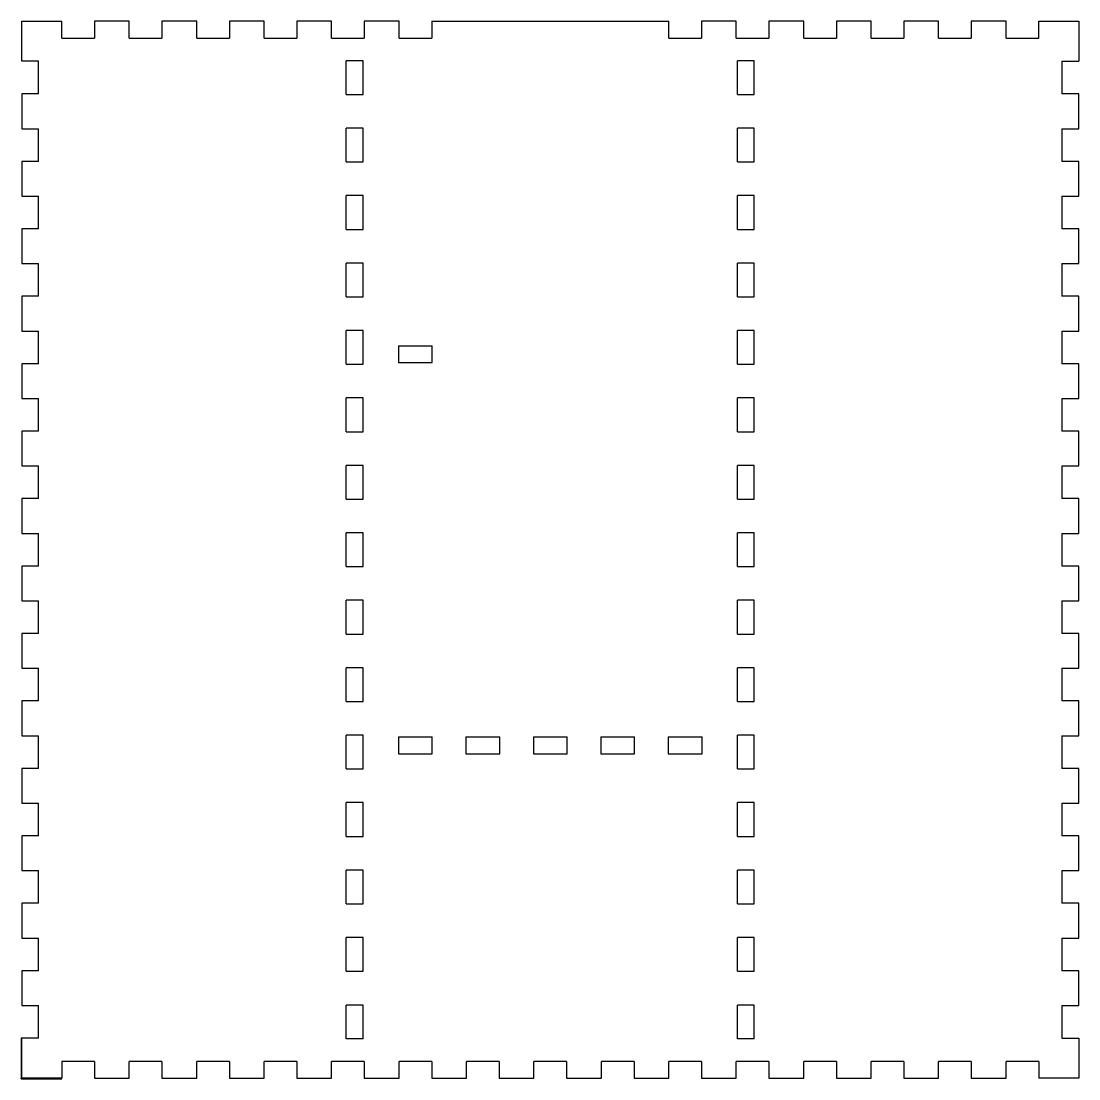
# Model space of a CAD drawing. Header units: millimetres. Extents: x -201 to 2280, y -214 to 290.
# Drawn here: x -135.15 to -127.31, y 282.36 to 290.2 of the extents above; entities that cross this region are included whole.
import ezdxf

# ---------------------------------------------------------------- set-up
doc = ezdxf.new("R2010")
doc.units = ezdxf.units.MM

msp = doc.modelspace()

# ---------------------------------------------------------------- linework, layer by layer
for p, q in [((-135.1465, 289.9017), (-135.1465, 290.199)), ((-135.1465, 290.199), (-134.8492, 290.199)), ((-134.8492, 290.074), (-134.8492, 290.199)), ((-134.3492, 290.199), (-134.6072, 290.199)), ((-134.6072, 290.199), (-134.6072, 290.074)), ((-134.3492, 290.074), (-134.3492, 290.199)), ((-133.8492, 290.199), (-134.1072, 290.199)), ((-134.1072, 290.199), (-134.1072, 290.074)), ((-133.8492, 290.074), (-133.8492, 290.199)), ((-133.3492, 290.199), (-133.6072, 290.199)), ((-133.6072, 290.199), (-133.6072, 290.074)), ((-133.3492, 290.074), (-133.3492, 290.199)), ((-132.8492, 290.199), (-133.1072, 290.199)), ((-133.1072, 290.199), (-133.1072, 290.074)), ((-132.8492, 290.074), (-132.8492, 290.199)), ((-132.3492, 290.199), (-132.6072, 290.199)), ((-132.6072, 290.199), (-132.6072, 290.074)), ((-132.3492, 290.074), (-132.3492, 290.199)), ((-132.1072, 290.199), (-132.1072, 290.074)), ((-132.1072, 290.199), (-130.3492, 290.199)), ((-130.3492, 290.074), (-130.3492, 290.199)), ((-129.8492, 290.199), (-130.1072, 290.199)), ((-130.1072, 290.199), (-130.1072, 290.074)), ((-129.8492, 290.074), (-129.8492, 290.199)), ((-129.3492, 290.199), (-129.6072, 290.199)), ((-129.6072, 290.199), (-129.6072, 290.074)), ((-129.3492, 290.074), (-129.3492, 290.199)), ((-128.8492, 290.199), (-129.1072, 290.199)), ((-129.1072, 290.199), (-129.1072, 290.074)), ((-128.8492, 290.074), (-128.8492, 290.199)), ((-128.3492, 290.199), (-128.6072, 290.199)), ((-128.6072, 290.199), (-128.6072, 290.074)), ((-128.3492, 290.074), (-128.3492, 290.199)), ((-127.8492, 290.199), (-128.1072, 290.199)), ((-128.1072, 290.199), (-128.1072, 290.074)), ((-127.8492, 290.074), (-127.8492, 290.199)), ((-127.6072, 290.074), (-127.6072, 290.199)), ((-127.6072, 290.199), (-127.3099, 290.199)), ((-127.3099, 290.199), (-127.3099, 289.9017)), ((-134.8492, 290.074), (-134.6072, 290.074)), ((-134.3492, 290.074), (-134.1072, 290.074)), ((-133.8492, 290.074), (-133.6072, 290.074)), ((-133.3492, 290.074), (-133.1072, 290.074)), ((-132.8492, 290.074), (-132.6072, 290.074)), ((-132.3492, 290.074), (-132.1072, 290.074)), ((-130.3492, 290.074), (-130.1072, 290.074)), ((-129.8492, 290.074), (-129.6072, 290.074)), ((-129.3492, 290.074), (-129.1072, 290.074)), ((-128.8492, 290.074), (-128.6072, 290.074)), ((-128.3492, 290.074), (-128.1072, 290.074)), ((-127.8492, 290.074), (-127.6072, 290.074)), ((-135.0215, 289.9017), (-135.1465, 289.9017)), ((-135.0215, 289.6597), (-135.0215, 289.9017)), ((-132.6155, 289.9057), (-132.7405, 289.9057)), ((-132.7405, 289.6557), (-132.7405, 289.9057)), ((-132.6155, 289.6557), (-132.6155, 289.9057)), ((-129.7159, 289.9057), (-129.8409, 289.9057)), ((-129.8409, 289.6557), (-129.8409, 289.9057)), ((-129.7159, 289.6557), (-129.7159, 289.9057)), ((-127.4349, 289.9017), (-127.4349, 289.6597)), ((-127.4349, 289.9017), (-127.3099, 289.9017)), ((-135.0215, 289.6597), (-135.1465, 289.6597)), ((-135.1465, 289.6597), (-135.1465, 289.4017)), ((-132.7405, 289.6557), (-132.6155, 289.6557)), ((-129.8409, 289.6557), (-129.7159, 289.6557)), ((-127.3099, 289.6597), (-127.4349, 289.6597)), ((-127.3099, 289.4017), (-127.3099, 289.6597)), ((-135.1465, 289.4017), (-135.0215, 289.4017)), ((-135.0215, 289.1597), (-135.0215, 289.4017)), ((-132.6155, 289.4057), (-132.7405, 289.4057)), ((-132.7405, 289.1557), (-132.7405, 289.4057)), ((-132.6155, 289.1557), (-132.6155, 289.4057)), ((-129.7159, 289.4057), (-129.8409, 289.4057)), ((-129.8409, 289.1557), (-129.8409, 289.4057)), ((-129.7159, 289.1557), (-129.7159, 289.4057)), ((-127.4349, 289.4017), (-127.4349, 289.1597)), ((-127.4349, 289.4017), (-127.3099, 289.4017)), ((-135.0215, 289.1597), (-135.1465, 289.1597)), ((-135.1465, 289.1597), (-135.1465, 288.9017)), ((-132.7405, 289.1557), (-132.6155, 289.1557)), ((-129.8409, 289.1557), (-129.7159, 289.1557)), ((-127.3099, 289.1597), (-127.4349, 289.1597)), ((-127.3099, 288.9017), (-127.3099, 289.1597)), ((-135.1465, 288.9017), (-135.0215, 288.9017)), ((-135.0215, 288.6597), (-135.0215, 288.9017)), ((-132.6155, 288.9057), (-132.7405, 288.9057)), ((-132.7405, 288.6557), (-132.7405, 288.9057)), ((-132.6155, 288.6557), (-132.6155, 288.9057)), ((-129.7159, 288.9057), (-129.8409, 288.9057)), ((-129.8409, 288.6557), (-129.8409, 288.9057)), ((-129.7159, 288.6557), (-129.7159, 288.9057)), ((-127.4349, 288.9017), (-127.4349, 288.6597)), ((-127.4349, 288.9017), (-127.3099, 288.9017)), ((-135.0215, 288.6597), (-135.1465, 288.6597)), ((-135.1465, 288.6597), (-135.1465, 288.4017)), ((-132.7405, 288.6557), (-132.6155, 288.6557)), ((-129.8409, 288.6557), (-129.7159, 288.6557)), ((-127.3099, 288.6597), (-127.4349, 288.6597)), ((-127.3099, 288.4017), (-127.3099, 288.6597)), ((-135.1465, 288.4017), (-135.0215, 288.4017)), ((-135.0215, 288.1597), (-135.0215, 288.4017)), ((-132.6155, 288.4057), (-132.7405, 288.4057)), ((-132.7405, 288.1557), (-132.7405, 288.4057)), ((-132.6155, 288.1557), (-132.6155, 288.4057)), ((-129.7159, 288.4057), (-129.8409, 288.4057)), ((-129.8409, 288.1557), (-129.8409, 288.4057)), ((-129.7159, 288.1557), (-129.7159, 288.4057)), ((-127.4349, 288.4017), (-127.4349, 288.1597)), ((-127.4349, 288.4017), (-127.3099, 288.4017)), ((-135.0215, 288.1597), (-135.1465, 288.1597)), ((-135.1465, 288.1597), (-135.1465, 287.9017)), ((-132.7405, 288.1557), (-132.6155, 288.1557)), ((-129.8409, 288.1557), (-129.7159, 288.1557)), ((-127.3099, 288.1597), (-127.4349, 288.1597)), ((-127.3099, 287.9017), (-127.3099, 288.1597)), ((-135.1465, 287.9017), (-135.0215, 287.9017)), ((-135.0215, 287.6597), (-135.0215, 287.9017)), ((-132.6155, 287.9057), (-132.7405, 287.9057)), ((-132.7405, 287.6557), (-132.7405, 287.9057)), ((-132.6155, 287.6557), (-132.6155, 287.9057)), ((-129.7159, 287.9057), (-129.8409, 287.9057)), ((-129.8409, 287.6557), (-129.8409, 287.9057)), ((-129.7159, 287.6557), (-129.7159, 287.9057)), ((-127.4349, 287.9017), (-127.4349, 287.6597)), ((-127.4349, 287.9017), (-127.3099, 287.9017)), ((-132.3532, 287.793), (-132.3532, 287.668)), ((-132.3532, 287.793), (-132.1032, 287.793)), ((-132.1032, 287.668), (-132.1032, 287.793)), ((-135.0215, 287.6597), (-135.1465, 287.6597)), ((-135.1465, 287.6597), (-135.1465, 287.4017)), ((-132.7405, 287.6557), (-132.6155, 287.6557)), ((-132.3532, 287.668), (-132.1032, 287.668)), ((-129.8409, 287.6557), (-129.7159, 287.6557)), ((-127.3099, 287.6597), (-127.4349, 287.6597)), ((-127.3099, 287.4017), (-127.3099, 287.6597)), ((-135.1465, 287.4017), (-135.0215, 287.4017)), ((-135.0215, 287.1597), (-135.0215, 287.4017)), ((-132.6155, 287.4057), (-132.7405, 287.4057)), ((-132.7405, 287.1557), (-132.7405, 287.4057)), ((-132.6155, 287.1557), (-132.6155, 287.4057)), ((-129.7159, 287.4057), (-129.8409, 287.4057)), ((-129.8409, 287.1557), (-129.8409, 287.4057)), ((-129.7159, 287.1557), (-129.7159, 287.4057)), ((-127.4349, 287.4017), (-127.4349, 287.1597)), ((-127.4349, 287.4017), (-127.3099, 287.4017)), ((-135.0215, 287.1597), (-135.1465, 287.1597)), ((-135.1465, 287.1597), (-135.1465, 286.9017)), ((-132.7405, 287.1557), (-132.6155, 287.1557)), ((-129.8409, 287.1557), (-129.7159, 287.1557)), ((-127.3099, 287.1597), (-127.4349, 287.1597)), ((-127.3099, 286.9017), (-127.3099, 287.1597)), ((-135.1465, 286.9017), (-135.0215, 286.9017)), ((-135.0215, 286.6597), (-135.0215, 286.9017)), ((-132.6155, 286.9057), (-132.7405, 286.9057)), ((-132.7405, 286.6557), (-132.7405, 286.9057)), ((-132.6155, 286.6557), (-132.6155, 286.9057)), ((-129.7159, 286.9057), (-129.8409, 286.9057)), ((-129.8409, 286.6557), (-129.8409, 286.9057)), ((-129.7159, 286.6557), (-129.7159, 286.9057)), ((-127.4349, 286.9017), (-127.4349, 286.6597)), ((-127.4349, 286.9017), (-127.3099, 286.9017)), ((-135.0215, 286.6597), (-135.1465, 286.6597)), ((-135.1465, 286.6597), (-135.1465, 286.4017)), ((-132.7405, 286.6557), (-132.6155, 286.6557)), ((-129.8409, 286.6557), (-129.7159, 286.6557)), ((-127.3099, 286.6597), (-127.4349, 286.6597)), ((-127.3099, 286.4017), (-127.3099, 286.6597)), ((-135.1465, 286.4017), (-135.0215, 286.4017)), ((-135.0215, 286.1597), (-135.0215, 286.4017)), ((-132.6155, 286.4057), (-132.7405, 286.4057)), ((-132.7405, 286.1557), (-132.7405, 286.4057)), ((-132.6155, 286.1557), (-132.6155, 286.4057)), ((-129.7159, 286.4057), (-129.8409, 286.4057)), ((-129.8409, 286.1557), (-129.8409, 286.4057)), ((-129.7159, 286.1557), (-129.7159, 286.4057)), ((-127.4349, 286.4017), (-127.4349, 286.1597)), ((-127.4349, 286.4017), (-127.3099, 286.4017)), ((-135.0215, 286.1597), (-135.1465, 286.1597)), ((-135.1465, 286.1597), (-135.1465, 285.9017)), ((-132.7405, 286.1557), (-132.6155, 286.1557)), ((-129.8409, 286.1557), (-129.7159, 286.1557)), ((-127.3099, 286.1597), (-127.4349, 286.1597)), ((-127.3099, 285.9017), (-127.3099, 286.1597)), ((-135.1465, 285.9017), (-135.0215, 285.9017)), ((-135.0215, 285.6597), (-135.0215, 285.9017)), ((-132.6155, 285.9057), (-132.7405, 285.9057)), ((-132.7405, 285.6557), (-132.7405, 285.9057)), ((-132.6155, 285.6557), (-132.6155, 285.9057)), ((-129.7159, 285.9057), (-129.8409, 285.9057)), ((-129.8409, 285.6557), (-129.8409, 285.9057)), ((-129.7159, 285.6557), (-129.7159, 285.9057)), ((-127.4349, 285.9017), (-127.4349, 285.6597)), ((-127.4349, 285.9017), (-127.3099, 285.9017)), ((-135.0215, 285.6597), (-135.1465, 285.6597)), ((-135.1465, 285.6597), (-135.1465, 285.4017)), ((-132.7405, 285.6557), (-132.6155, 285.6557)), ((-129.8409, 285.6557), (-129.7159, 285.6557)), ((-127.3099, 285.6597), (-127.4349, 285.6597)), ((-127.3099, 285.4017), (-127.3099, 285.6597)), ((-135.1465, 285.4017), (-135.0215, 285.4017)), ((-135.0215, 285.1597), (-135.0215, 285.4017)), ((-132.6155, 285.4057), (-132.7405, 285.4057)), ((-132.7405, 285.1557), (-132.7405, 285.4057)), ((-132.6155, 285.1557), (-132.6155, 285.4057)), ((-129.7159, 285.4057), (-129.8409, 285.4057)), ((-129.8409, 285.1557), (-129.8409, 285.4057)), ((-129.7159, 285.1557), (-129.7159, 285.4057)), ((-127.4349, 285.4017), (-127.4349, 285.1597)), ((-127.4349, 285.4017), (-127.3099, 285.4017)), ((-135.0215, 285.1597), (-135.1465, 285.1597)), ((-135.1465, 285.1597), (-135.1465, 284.9017)), ((-132.7405, 285.1557), (-132.6155, 285.1557)), ((-129.8409, 285.1557), (-129.7159, 285.1557)), ((-127.3099, 285.1597), (-127.4349, 285.1597)), ((-127.3099, 284.9017), (-127.3099, 285.1597)), ((-135.1465, 284.9017), (-135.0215, 284.9017)), ((-135.0215, 284.6597), (-135.0215, 284.9017)), ((-132.6155, 284.9057), (-132.7405, 284.9057)), ((-132.7405, 284.6557), (-132.7405, 284.9057)), ((-132.6155, 284.6557), (-132.6155, 284.9057)), ((-132.3532, 284.8934), (-132.3532, 284.7684)), ((-132.3532, 284.8934), (-132.1032, 284.8934)), ((-132.1032, 284.7684), (-132.1032, 284.8934)), ((-131.8532, 284.8934), (-131.8532, 284.7684)), ((-131.8532, 284.8934), (-131.6032, 284.8934)), ((-131.6032, 284.7684), (-131.6032, 284.8934)), ((-131.3532, 284.8934), (-131.3532, 284.7684)), ((-131.3532, 284.8934), (-131.1032, 284.8934)), ((-131.1032, 284.7684), (-131.1032, 284.8934)), ((-130.8532, 284.8934), (-130.8532, 284.7684)), ((-130.8532, 284.8934), (-130.6032, 284.8934)), ((-130.6032, 284.7684), (-130.6032, 284.8934)), ((-130.3532, 284.8934), (-130.3532, 284.7684)), ((-130.3532, 284.8934), (-130.1032, 284.8934)), ((-130.1032, 284.7684), (-130.1032, 284.8934)), ((-129.7159, 284.9057), (-129.8409, 284.9057)), ((-129.8409, 284.6557), (-129.8409, 284.9057)), ((-129.7159, 284.6557), (-129.7159, 284.9057)), ((-127.4349, 284.9017), (-127.4349, 284.6597)), ((-127.4349, 284.9017), (-127.3099, 284.9017)), ((-132.3532, 284.7684), (-132.1032, 284.7684)), ((-131.8532, 284.7684), (-131.6032, 284.7684)), ((-131.3532, 284.7684), (-131.1032, 284.7684)), ((-130.8532, 284.7684), (-130.6032, 284.7684)), ((-130.3532, 284.7684), (-130.1032, 284.7684)), ((-135.0215, 284.6597), (-135.1465, 284.6597)), ((-135.1465, 284.6597), (-135.1465, 284.4017)), ((-132.7405, 284.6557), (-132.6155, 284.6557)), ((-129.8409, 284.6557), (-129.7159, 284.6557)), ((-127.3099, 284.6597), (-127.4349, 284.6597)), ((-127.3099, 284.4017), (-127.3099, 284.6597)), ((-135.1465, 284.4017), (-135.0215, 284.4017)), ((-135.0215, 284.1597), (-135.0215, 284.4017)), ((-132.6155, 284.4057), (-132.7405, 284.4057)), ((-132.7405, 284.1557), (-132.7405, 284.4057)), ((-132.6155, 284.1557), (-132.6155, 284.4057)), ((-129.7159, 284.4057), (-129.8409, 284.4057)), ((-129.8409, 284.1557), (-129.8409, 284.4057)), ((-129.7159, 284.1557), (-129.7159, 284.4057)), ((-127.4349, 284.4017), (-127.4349, 284.1597)), ((-127.4349, 284.4017), (-127.3099, 284.4017)), ((-135.0215, 284.1597), (-135.1465, 284.1597)), ((-135.1465, 284.1597), (-135.1465, 283.9017)), ((-132.7405, 284.1557), (-132.6155, 284.1557)), ((-129.8409, 284.1557), (-129.7159, 284.1557)), ((-127.3099, 284.1597), (-127.4349, 284.1597)), ((-127.3099, 283.9017), (-127.3099, 284.1597)), ((-135.1465, 283.9017), (-135.0215, 283.9017)), ((-135.0215, 283.6597), (-135.0215, 283.9017)), ((-132.6155, 283.9057), (-132.7405, 283.9057)), ((-132.7405, 283.6557), (-132.7405, 283.9057)), ((-132.6155, 283.6557), (-132.6155, 283.9057)), ((-129.7159, 283.9057), (-129.8409, 283.9057)), ((-129.8409, 283.6557), (-129.8409, 283.9057)), ((-129.7159, 283.6557), (-129.7159, 283.9057)), ((-127.4349, 283.9017), (-127.4349, 283.6597)), ((-127.4349, 283.9017), (-127.3099, 283.9017)), ((-135.0215, 283.6597), (-135.1465, 283.6597)), ((-135.1465, 283.6597), (-135.1465, 283.4017)), ((-132.7405, 283.6557), (-132.6155, 283.6557)), ((-129.8409, 283.6557), (-129.7159, 283.6557)), ((-127.3099, 283.6597), (-127.4349, 283.6597)), ((-127.3099, 283.4017), (-127.3099, 283.6597)), ((-135.1465, 283.4017), (-135.0215, 283.4017)), ((-135.0215, 283.1597), (-135.0215, 283.4017)), ((-132.6155, 283.4057), (-132.7405, 283.4057)), ((-132.7405, 283.1557), (-132.7405, 283.4057)), ((-132.6155, 283.1557), (-132.6155, 283.4057)), ((-129.7159, 283.4057), (-129.8409, 283.4057)), ((-129.8409, 283.1557), (-129.8409, 283.4057)), ((-129.7159, 283.1557), (-129.7159, 283.4057)), ((-127.4349, 283.4017), (-127.4349, 283.1597)), ((-127.4349, 283.4017), (-127.3099, 283.4017)), ((-135.0215, 283.1597), (-135.1465, 283.1597)), ((-135.1465, 283.1597), (-135.1465, 282.9017)), ((-132.7405, 283.1557), (-132.6155, 283.1557)), ((-129.8409, 283.1557), (-129.7159, 283.1557)), ((-127.3099, 283.1597), (-127.4349, 283.1597)), ((-127.3099, 282.9017), (-127.3099, 283.1597)), ((-135.1465, 282.9017), (-135.0215, 282.9017)), ((-135.0215, 282.6597), (-135.0215, 282.9017)), ((-132.6155, 282.9057), (-132.7405, 282.9057)), ((-132.7405, 282.6557), (-132.7405, 282.9057)), ((-132.6155, 282.6557), (-132.6155, 282.9057)), ((-129.7159, 282.9057), (-129.8409, 282.9057)), ((-129.8409, 282.6557), (-129.8409, 282.9057)), ((-129.7159, 282.6557), (-129.7159, 282.9057)), ((-127.4349, 282.9017), (-127.4349, 282.6597)), ((-127.4349, 282.9017), (-127.3099, 282.9017)), ((-135.1465, 282.6597), (-135.1505, 282.6597)), ((-135.1505, 282.6597), (-135.1505, 282.3624)), ((-135.0215, 282.6597), (-135.1465, 282.6597)), ((-135.1465, 282.3624), (-135.1465, 282.6597)), ((-132.6155, 282.6557), (-132.7405, 282.6557)), ((-129.7159, 282.6557), (-129.8409, 282.6557)), ((-127.4349, 282.6597), (-127.3099, 282.6597)), ((-127.3099, 282.6597), (-127.3099, 282.3624)), ((-134.6072, 282.4874), (-134.8492, 282.4874)), ((-134.8492, 282.4874), (-134.8492, 282.3624)), ((-134.6072, 282.4874), (-134.6072, 282.3624)), ((-134.1072, 282.4874), (-134.3492, 282.4874)), ((-134.3492, 282.3624), (-134.3492, 282.4874)), ((-134.1072, 282.4874), (-134.1072, 282.3624)), ((-133.6072, 282.4874), (-133.8492, 282.4874)), ((-133.8492, 282.3624), (-133.8492, 282.4874)), ((-133.6072, 282.4874), (-133.6072, 282.3624)), ((-133.1072, 282.4874), (-133.3492, 282.4874)), ((-133.3492, 282.3624), (-133.3492, 282.4874)), ((-133.1072, 282.4874), (-133.1072, 282.3624)), ((-132.6072, 282.4874), (-132.8492, 282.4874)), ((-132.8492, 282.3624), (-132.8492, 282.4874)), ((-132.6072, 282.4874), (-132.6072, 282.3624)), ((-132.1072, 282.4874), (-132.3492, 282.4874)), ((-132.3492, 282.3624), (-132.3492, 282.4874)), ((-132.1072, 282.4874), (-132.1072, 282.3624)), ((-131.6072, 282.4874), (-131.8492, 282.4874)), ((-131.8492, 282.3624), (-131.8492, 282.4874)), ((-131.6072, 282.4874), (-131.6072, 282.3624)), ((-131.1072, 282.4874), (-131.3492, 282.4874)), ((-131.3492, 282.3624), (-131.3492, 282.4874)), ((-131.1072, 282.4874), (-131.1072, 282.3624)), ((-130.6072, 282.4874), (-130.8492, 282.4874)), ((-130.8492, 282.3624), (-130.8492, 282.4874)), ((-130.6072, 282.4874), (-130.6072, 282.3624)), ((-130.1072, 282.4874), (-130.3492, 282.4874)), ((-130.3492, 282.3624), (-130.3492, 282.4874)), ((-130.1072, 282.4874), (-130.1072, 282.3624)), ((-129.6072, 282.4874), (-129.8492, 282.4874)), ((-129.8492, 282.3624), (-129.8492, 282.4874)), ((-129.6072, 282.4874), (-129.6072, 282.3624)), ((-129.1072, 282.4874), (-129.3492, 282.4874)), ((-129.3492, 282.3624), (-129.3492, 282.4874)), ((-129.1072, 282.4874), (-129.1072, 282.3624)), ((-128.6072, 282.4874), (-128.8492, 282.4874)), ((-128.8492, 282.3624), (-128.8492, 282.4874)), ((-128.6072, 282.4874), (-128.6072, 282.3624)), ((-128.1072, 282.4874), (-128.3492, 282.4874)), ((-128.3492, 282.3624), (-128.3492, 282.4874)), ((-128.1072, 282.4874), (-128.1072, 282.3624)), ((-127.6072, 282.4874), (-127.8492, 282.4874)), ((-127.8492, 282.3624), (-127.8492, 282.4874)), ((-127.6072, 282.4874), (-127.6072, 282.3624)), ((-134.8532, 282.3624), (-135.1505, 282.3624)), ((-135.1505, 282.3584), (-135.1505, 282.3624)), ((-135.1505, 282.3584), (-134.8532, 282.3584)), ((-134.8532, 282.3584), (-134.8492, 282.3584)), ((-134.6072, 282.3624), (-134.3492, 282.3624)), ((-134.1072, 282.3624), (-133.8492, 282.3624)), ((-133.6072, 282.3624), (-133.3492, 282.3624)), ((-133.1072, 282.3624), (-132.8492, 282.3624)), ((-132.6072, 282.3624), (-132.3492, 282.3624)), ((-132.1072, 282.3624), (-131.8492, 282.3624)), ((-131.6072, 282.3624), (-131.3492, 282.3624)), ((-131.1072, 282.3624), (-130.8492, 282.3624)), ((-130.6072, 282.3624), (-130.3492, 282.3624)), ((-130.1072, 282.3624), (-129.8492, 282.3624)), ((-129.6072, 282.3624), (-129.3492, 282.3624)), ((-129.1072, 282.3624), (-128.8492, 282.3624)), ((-128.6072, 282.3624), (-128.3492, 282.3624)), ((-128.1072, 282.3624), (-127.8492, 282.3624)), ((-127.3099, 282.3624), (-127.6072, 282.3624))]:
    msp.add_line(p, q)

doc.saveas('drawing.dxf')
